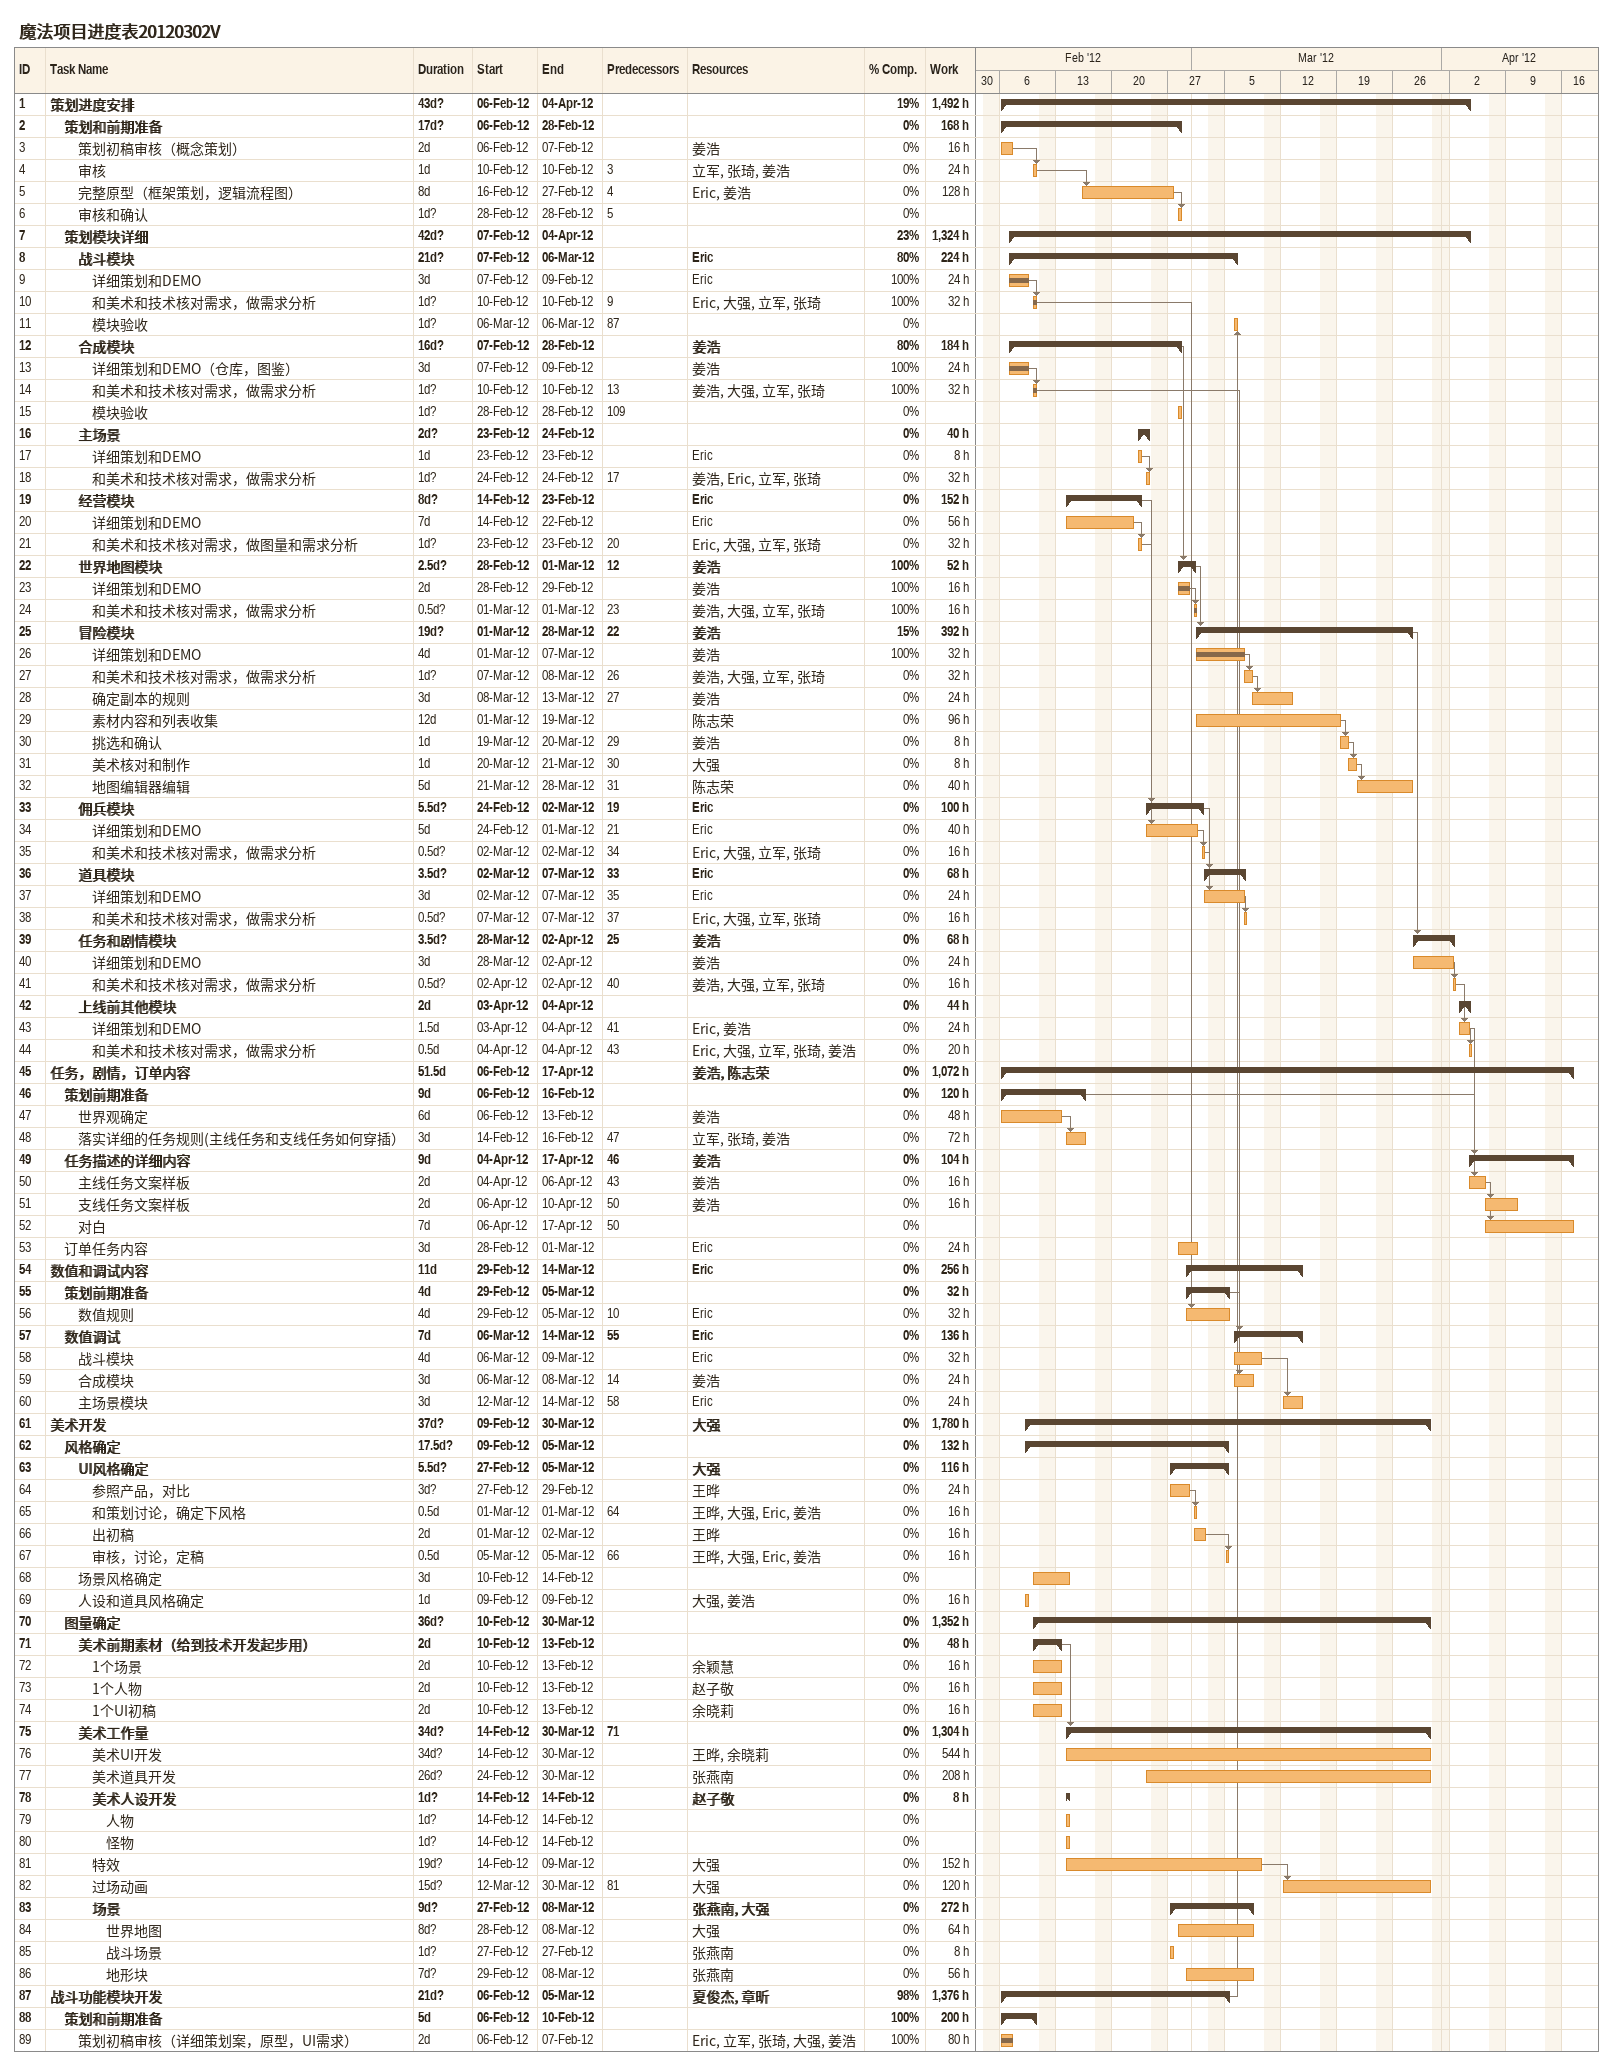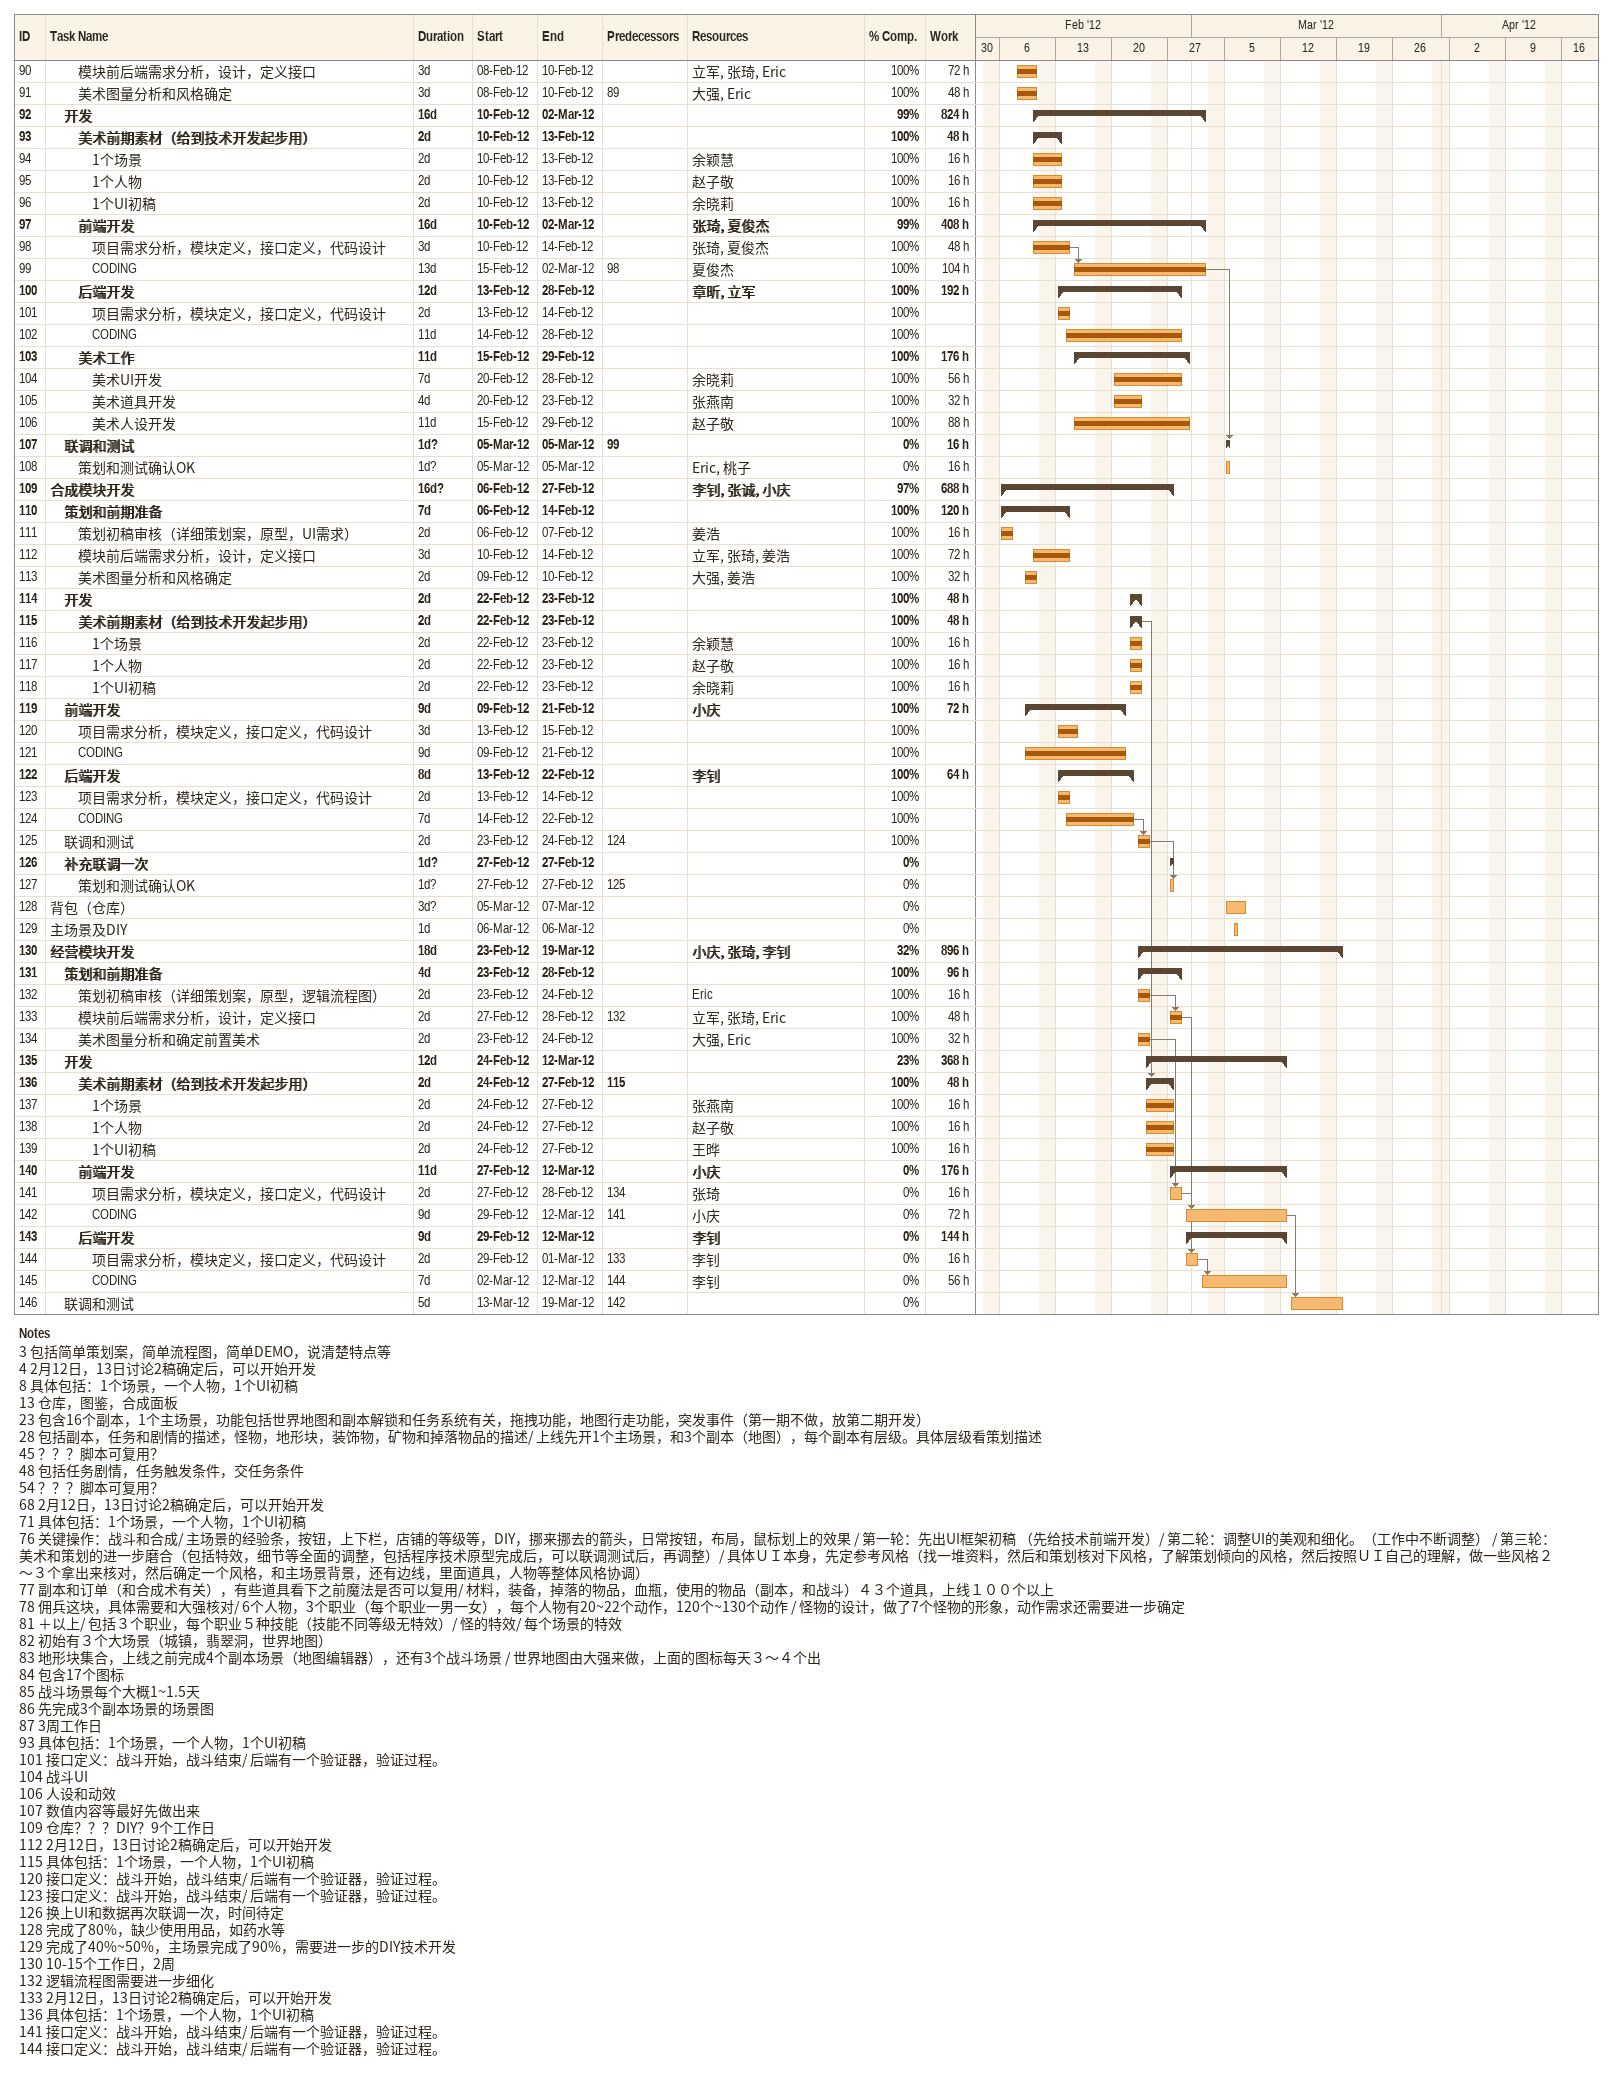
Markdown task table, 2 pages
魔法项目进度表20120302V

| ID | Level | Task | Duration | Start | Finish | Predecessors | Resources | % complete | Work (h) |
|---|---|---|---|---|---|---|---|---|---|
| 1 | 1 | **策划进度安排** | 43d? | 2012-02-06 | 2012-04-04 |  |  | 19 | 1492 |
| 2 | 2 | **策划和前期准备** | 17d? | 2012-02-06 | 2012-02-28 |  |  | 0 | 168 |
| 3 | 3 | 策划初稿审核（概念策划） | 2d | 2012-02-06 | 2012-02-07 |  | 姜浩 | 0 | 16 |
| 4 | 3 | 审核 | 1d | 2012-02-10 | 2012-02-10 | 3 | 立军, 张琦, 姜浩 | 0 | 24 |
| 5 | 3 | 完整原型（框架策划，逻辑流程图） | 8d | 2012-02-16 | 2012-02-27 | 4 | Eric, 姜浩 | 0 | 128 |
| 6 | 3 | 审核和确认 | 1d? | 2012-02-28 | 2012-02-28 | 5 |  | 0 |  |
| 7 | 2 | **策划模块详细** | 42d? | 2012-02-07 | 2012-04-04 |  |  | 23 | 1324 |
| 8 | 3 | **战斗模块** | 21d? | 2012-02-07 | 2012-03-06 |  | Eric | 80 | 224 |
| 9 | 4 | 详细策划和DEMO | 3d | 2012-02-07 | 2012-02-09 |  | Eric | 100 | 24 |
| 10 | 4 | 和美术和技术核对需求，做需求分析 | 1d? | 2012-02-10 | 2012-02-10 | 9 | Eric, 大强, 立军, 张琦 | 100 | 32 |
| 11 | 4 | 模块验收 | 1d? | 2012-03-06 | 2012-03-06 | 87 |  | 0 |  |
| 12 | 3 | **合成模块** | 16d? | 2012-02-07 | 2012-02-28 |  | 姜浩 | 80 | 184 |
| 13 | 4 | 详细策划和DEMO（仓库，图鉴） | 3d | 2012-02-07 | 2012-02-09 |  | 姜浩 | 100 | 24 |
| 14 | 4 | 和美术和技术核对需求，做需求分析 | 1d? | 2012-02-10 | 2012-02-10 | 13 | 姜浩, 大强, 立军, 张琦 | 100 | 32 |
| 15 | 4 | 模块验收 | 1d? | 2012-02-28 | 2012-02-28 | 109 |  | 0 |  |
| 16 | 3 | **主场景** | 2d? | 2012-02-23 | 2012-02-24 |  |  | 0 | 40 |
| 17 | 4 | 详细策划和DEMO | 1d | 2012-02-23 | 2012-02-23 |  | Eric | 0 | 8 |
| 18 | 4 | 和美术和技术核对需求，做需求分析 | 1d? | 2012-02-24 | 2012-02-24 | 17 | 姜浩, Eric, 立军, 张琦 | 0 | 32 |
| 19 | 3 | **经营模块** | 8d? | 2012-02-14 | 2012-02-23 |  | Eric | 0 | 152 |
| 20 | 4 | 详细策划和DEMO | 7d | 2012-02-14 | 2012-02-22 |  | Eric | 0 | 56 |
| 21 | 4 | 和美术和技术核对需求，做图量和需求分析 | 1d? | 2012-02-23 | 2012-02-23 | 20 | Eric, 大强, 立军, 张琦 | 0 | 32 |
| 22 | 3 | **世界地图模块** | 2.5d? | 2012-02-28 | 2012-03-01 | 12 | 姜浩 | 100 | 52 |
| 23 | 4 | 详细策划和DEMO | 2d | 2012-02-28 | 2012-02-29 |  | 姜浩 | 100 | 16 |
| 24 | 4 | 和美术和技术核对需求，做需求分析 | 0.5d? | 2012-03-01 | 2012-03-01 | 23 | 姜浩, 大强, 立军, 张琦 | 100 | 16 |
| 25 | 3 | **冒险模块** | 19d? | 2012-03-01 | 2012-03-28 | 22 | 姜浩 | 15 | 392 |
| 26 | 4 | 详细策划和DEMO | 4d | 2012-03-01 | 2012-03-07 |  | 姜浩 | 100 | 32 |
| 27 | 4 | 和美术和技术核对需求，做需求分析 | 1d? | 2012-03-07 | 2012-03-08 | 26 | 姜浩, 大强, 立军, 张琦 | 0 | 32 |
| 28 | 4 | 确定副本的规则 | 3d | 2012-03-08 | 2012-03-13 | 27 | 姜浩 | 0 | 24 |
| 29 | 4 | 素材内容和列表收集 | 12d | 2012-03-01 | 2012-03-19 |  | 陈志荣 | 0 | 96 |
| 30 | 4 | 挑选和确认 | 1d | 2012-03-19 | 2012-03-20 | 29 | 姜浩 | 0 | 8 |
| 31 | 4 | 美术核对和制作 | 1d | 2012-03-20 | 2012-03-21 | 30 | 大强 | 0 | 8 |
| 32 | 4 | 地图编辑器编辑 | 5d | 2012-03-21 | 2012-03-28 | 31 | 陈志荣 | 0 | 40 |
| 33 | 3 | **佣兵模块** | 5.5d? | 2012-02-24 | 2012-03-02 | 19 | Eric | 0 | 100 |
| 34 | 4 | 详细策划和DEMO | 5d | 2012-02-24 | 2012-03-01 | 21 | Eric | 0 | 40 |
| 35 | 4 | 和美术和技术核对需求，做需求分析 | 0.5d? | 2012-03-02 | 2012-03-02 | 34 | Eric, 大强, 立军, 张琦 | 0 | 16 |
| 36 | 3 | **道具模块** | 3.5d? | 2012-03-02 | 2012-03-07 | 33 | Eric | 0 | 68 |
| 37 | 4 | 详细策划和DEMO | 3d | 2012-03-02 | 2012-03-07 | 35 | Eric | 0 | 24 |
| 38 | 4 | 和美术和技术核对需求，做需求分析 | 0.5d? | 2012-03-07 | 2012-03-07 | 37 | Eric, 大强, 立军, 张琦 | 0 | 16 |
| 39 | 3 | **任务和剧情模块** | 3.5d? | 2012-03-28 | 2012-04-02 | 25 | 姜浩 | 0 | 68 |
| 40 | 4 | 详细策划和DEMO | 3d | 2012-03-28 | 2012-04-02 |  | 姜浩 | 0 | 24 |
| 41 | 4 | 和美术和技术核对需求，做需求分析 | 0.5d? | 2012-04-02 | 2012-04-02 | 40 | 姜浩, 大强, 立军, 张琦 | 0 | 16 |
| 42 | 3 | **上线前其他模块** | 2d | 2012-04-03 | 2012-04-04 |  |  | 0 | 44 |
| 43 | 4 | 详细策划和DEMO | 1.5d | 2012-04-03 | 2012-04-04 | 41 | Eric, 姜浩 | 0 | 24 |
| 44 | 4 | 和美术和技术核对需求，做需求分析 | 0.5d | 2012-04-04 | 2012-04-04 | 43 | Eric, 大强, 立军, 张琦, 姜浩 | 0 | 20 |
| 45 | 1 | **任务，剧情，订单内容** | 51.5d | 2012-02-06 | 2012-04-17 |  | 姜浩, 陈志荣 | 0 | 1072 |
| 46 | 2 | **策划前期准备** | 9d | 2012-02-06 | 2012-02-16 |  |  | 0 | 120 |
| 47 | 3 | 世界观确定 | 6d | 2012-02-06 | 2012-02-13 |  | 姜浩 | 0 | 48 |
| 48 | 3 | 落实详细的任务规则(主线任务和支线任务如何穿插） | 3d | 2012-02-14 | 2012-02-16 | 47 | 立军, 张琦, 姜浩 | 0 | 72 |
| 49 | 2 | **任务描述的详细内容** | 9d | 2012-04-04 | 2012-04-17 | 46 | 姜浩 | 0 | 104 |
| 50 | 3 | 主线任务文案样板 | 2d | 2012-04-04 | 2012-04-06 | 43 | 姜浩 | 0 | 16 |
| 51 | 3 | 支线任务文案样板 | 2d | 2012-04-06 | 2012-04-10 | 50 | 姜浩 | 0 | 16 |
| 52 | 3 | 对白 | 7d | 2012-04-06 | 2012-04-17 | 50 |  | 0 |  |
| 53 | 2 | 订单任务内容 | 3d | 2012-02-28 | 2012-03-01 |  | Eric | 0 | 24 |
| 54 | 1 | **数值和调试内容** | 11d | 2012-02-29 | 2012-03-14 |  | Eric | 0 | 256 |
| 55 | 2 | **策划前期准备** | 4d | 2012-02-29 | 2012-03-05 |  |  | 0 | 32 |
| 56 | 3 | 数值规则 | 4d | 2012-02-29 | 2012-03-05 | 10 | Eric | 0 | 32 |
| 57 | 2 | **数值调试** | 7d | 2012-03-06 | 2012-03-14 | 55 | Eric | 0 | 136 |
| 58 | 3 | 战斗模块 | 4d | 2012-03-06 | 2012-03-09 |  | Eric | 0 | 32 |
| 59 | 3 | 合成模块 | 3d | 2012-03-06 | 2012-03-08 | 14 | 姜浩 | 0 | 24 |
| 60 | 3 | 主场景模块 | 3d | 2012-03-12 | 2012-03-14 | 58 | Eric | 0 | 24 |
| 61 | 1 | **美术开发** | 37d? | 2012-02-09 | 2012-03-30 |  | 大强 | 0 | 1780 |
| 62 | 2 | **风格确定** | 17.5d? | 2012-02-09 | 2012-03-05 |  |  | 0 | 132 |
| 63 | 3 | **UI风格确定** | 5.5d? | 2012-02-27 | 2012-03-05 |  | 大强 | 0 | 116 |
| 64 | 4 | 参照产品，对比 | 3d? | 2012-02-27 | 2012-02-29 |  | 王晔 | 0 | 24 |
| 65 | 4 | 和策划讨论，确定下风格 | 0.5d | 2012-03-01 | 2012-03-01 | 64 | 王晔, 大强, Eric, 姜浩 | 0 | 16 |
| 66 | 4 | 出初稿 | 2d | 2012-03-01 | 2012-03-02 |  | 王晔 | 0 | 16 |
| 67 | 4 | 审核，讨论，定稿 | 0.5d | 2012-03-05 | 2012-03-05 | 66 | 王晔, 大强, Eric, 姜浩 | 0 | 16 |
| 68 | 3 | 场景风格确定 | 3d | 2012-02-10 | 2012-02-14 |  |  | 0 |  |
| 69 | 3 | 人设和道具风格确定 | 1d | 2012-02-09 | 2012-02-09 |  | 大强, 姜浩 | 0 | 16 |
| 70 | 2 | **图量确定** | 36d? | 2012-02-10 | 2012-03-30 |  |  | 0 | 1352 |
| 71 | 3 | **美术前期素材（给到技术开发起步用）** | 2d | 2012-02-10 | 2012-02-13 |  |  | 0 | 48 |
| 72 | 4 | 1个场景 | 2d | 2012-02-10 | 2012-02-13 |  | 余颖慧 | 0 | 16 |
| 73 | 4 | 1个人物 | 2d | 2012-02-10 | 2012-02-13 |  | 赵子敬 | 0 | 16 |
| 74 | 4 | 1个UI初稿 | 2d | 2012-02-10 | 2012-02-13 |  | 余晓莉 | 0 | 16 |
| 75 | 3 | **美术工作量** | 34d? | 2012-02-14 | 2012-03-30 | 71 |  | 0 | 1304 |
| 76 | 4 | 美术UI开发 | 34d? | 2012-02-14 | 2012-03-30 |  | 王晔, 余晓莉 | 0 | 544 |
| 77 | 4 | 美术道具开发 | 26d? | 2012-02-24 | 2012-03-30 |  | 张燕南 | 0 | 208 |
| 78 | 4 | **美术人设开发** | 1d? | 2012-02-14 | 2012-02-14 |  | 赵子敬 | 0 | 8 |
| 79 | 5 | 人物 | 1d? | 2012-02-14 | 2012-02-14 |  |  | 0 |  |
| 80 | 5 | 怪物 | 1d? | 2012-02-14 | 2012-02-14 |  |  | 0 |  |
| 81 | 4 | 特效 | 19d? | 2012-02-14 | 2012-03-09 |  | 大强 | 0 | 152 |
| 82 | 4 | 过场动画 | 15d? | 2012-03-12 | 2012-03-30 | 81 | 大强 | 0 | 120 |
| 83 | 4 | **场景** | 9d? | 2012-02-27 | 2012-03-08 |  | 张燕南, 大强 | 0 | 272 |
| 84 | 5 | 世界地图 | 8d? | 2012-02-28 | 2012-03-08 |  | 大强 | 0 | 64 |
| 85 | 5 | 战斗场景 | 1d? | 2012-02-27 | 2012-02-27 |  | 张燕南 | 0 | 8 |
| 86 | 5 | 地形块 | 7d? | 2012-02-29 | 2012-03-08 |  | 张燕南 | 0 | 56 |
| 87 | 1 | **战斗功能模块开发** | 21d? | 2012-02-06 | 2012-03-05 |  | 夏俊杰, 章昕 | 98 | 1376 |
| 88 | 2 | **策划和前期准备** | 5d | 2012-02-06 | 2012-02-10 |  |  | 100 | 200 |
| 89 | 3 | 策划初稿审核（详细策划案，原型，UI需求） | 2d | 2012-02-06 | 2012-02-07 |  | Eric, 立军, 张琦, 大强, 姜浩 | 100 | 80 |
| 90 | 3 | 模块前后端需求分析，设计，定义接口 | 3d | 2012-02-08 | 2012-02-10 |  | 立军, 张琦, Eric | 100 | 72 |
| 91 | 3 | 美术图量分析和风格确定 | 3d | 2012-02-08 | 2012-02-10 | 89 | 大强, Eric | 100 | 48 |
| 92 | 2 | **开发** | 16d | 2012-02-10 | 2012-03-02 |  |  | 99 | 824 |
| 93 | 3 | **美术前期素材（给到技术开发起步用）** | 2d | 2012-02-10 | 2012-02-13 |  |  | 100 | 48 |
| 94 | 4 | 1个场景 | 2d | 2012-02-10 | 2012-02-13 |  | 余颖慧 | 100 | 16 |
| 95 | 4 | 1个人物 | 2d | 2012-02-10 | 2012-02-13 |  | 赵子敬 | 100 | 16 |
| 96 | 4 | 1个UI初稿 | 2d | 2012-02-10 | 2012-02-13 |  | 余晓莉 | 100 | 16 |
| 97 | 3 | **前端开发** | 16d | 2012-02-10 | 2012-03-02 |  | 张琦, 夏俊杰 | 99 | 408 |
| 98 | 4 | 项目需求分析，模块定义，接口定义，代码设计 | 3d | 2012-02-10 | 2012-02-14 |  | 张琦, 夏俊杰 | 100 | 48 |
| 99 | 4 | CODING | 13d | 2012-02-15 | 2012-03-02 | 98 | 夏俊杰 | 100 | 104 |
| 100 | 3 | **后端开发** | 12d | 2012-02-13 | 2012-02-28 |  | 章昕, 立军 | 100 | 192 |
| 101 | 4 | 项目需求分析，模块定义，接口定义，代码设计 | 2d | 2012-02-13 | 2012-02-14 |  |  | 100 |  |
| 102 | 4 | CODING | 11d | 2012-02-14 | 2012-02-28 |  |  | 100 |  |
| 103 | 3 | **美术工作** | 11d | 2012-02-15 | 2012-02-29 |  |  | 100 | 176 |
| 104 | 4 | 美术UI开发 | 7d | 2012-02-20 | 2012-02-28 |  | 余晓莉 | 100 | 56 |
| 105 | 4 | 美术道具开发 | 4d | 2012-02-20 | 2012-02-23 |  | 张燕南 | 100 | 32 |
| 106 | 4 | 美术人设开发 | 11d | 2012-02-15 | 2012-02-29 |  | 赵子敬 | 100 | 88 |
| 107 | 2 | **联调和测试** | 1d? | 2012-03-05 | 2012-03-05 | 99 |  | 0 | 16 |
| 108 | 3 | 策划和测试确认OK | 1d? | 2012-03-05 | 2012-03-05 |  | Eric, 桃子 | 0 | 16 |
| 109 | 1 | **合成模块开发** | 16d? | 2012-02-06 | 2012-02-27 |  | 李钊, 张诚, 小庆 | 97 | 688 |
| 110 | 2 | **策划和前期准备** | 7d | 2012-02-06 | 2012-02-14 |  |  | 100 | 120 |
| 111 | 3 | 策划初稿审核（详细策划案，原型，UI需求） | 2d | 2012-02-06 | 2012-02-07 |  | 姜浩 | 100 | 16 |
| 112 | 3 | 模块前后端需求分析，设计，定义接口 | 3d | 2012-02-10 | 2012-02-14 |  | 立军, 张琦, 姜浩 | 100 | 72 |
| 113 | 3 | 美术图量分析和风格确定 | 2d | 2012-02-09 | 2012-02-10 |  | 大强, 姜浩 | 100 | 32 |
| 114 | 2 | **开发** | 2d | 2012-02-22 | 2012-02-23 |  |  | 100 | 48 |
| 115 | 3 | **美术前期素材（给到技术开发起步用）** | 2d | 2012-02-22 | 2012-02-23 |  |  | 100 | 48 |
| 116 | 4 | 1个场景 | 2d | 2012-02-22 | 2012-02-23 |  | 余颖慧 | 100 | 16 |
| 117 | 4 | 1个人物 | 2d | 2012-02-22 | 2012-02-23 |  | 赵子敬 | 100 | 16 |
| 118 | 4 | 1个UI初稿 | 2d | 2012-02-22 | 2012-02-23 |  | 余晓莉 | 100 | 16 |
| 119 | 2 | **前端开发** | 9d | 2012-02-09 | 2012-02-21 |  | 小庆 | 100 | 72 |
| 120 | 3 | 项目需求分析，模块定义，接口定义，代码设计 | 3d | 2012-02-13 | 2012-02-15 |  |  | 100 |  |
| 121 | 3 | CODING | 9d | 2012-02-09 | 2012-02-21 |  |  | 100 |  |
| 122 | 2 | **后端开发** | 8d | 2012-02-13 | 2012-02-22 |  | 李钊 | 100 | 64 |
| 123 | 3 | 项目需求分析，模块定义，接口定义，代码设计 | 2d | 2012-02-13 | 2012-02-14 |  |  | 100 |  |
| 124 | 3 | CODING | 7d | 2012-02-14 | 2012-02-22 |  |  | 100 |  |
| 125 | 2 | 联调和测试 | 2d | 2012-02-23 | 2012-02-24 | 124 |  | 100 |  |
| 126 | 2 | **补充联调一次** | 1d? | 2012-02-27 | 2012-02-27 |  |  | 0 |  |
| 127 | 3 | 策划和测试确认OK | 1d? | 2012-02-27 | 2012-02-27 | 125 |  | 0 |  |
| 128 | 1 | 背包（仓库） | 3d? | 2012-03-05 | 2012-03-07 |  |  | 0 |  |
| 129 | 1 | 主场景及DIY | 1d | 2012-03-06 | 2012-03-06 |  |  | 0 |  |
| 130 | 1 | **经营模块开发** | 18d | 2012-02-23 | 2012-03-19 |  | 小庆, 张琦, 李钊 | 32 | 896 |
| 131 | 2 | **策划和前期准备** | 4d | 2012-02-23 | 2012-02-28 |  |  | 100 | 96 |
| 132 | 3 | 策划初稿审核（详细策划案，原型，逻辑流程图） | 2d | 2012-02-23 | 2012-02-24 |  | Eric | 100 | 16 |
| 133 | 3 | 模块前后端需求分析，设计，定义接口 | 2d | 2012-02-27 | 2012-02-28 | 132 | 立军, 张琦, Eric | 100 | 48 |
| 134 | 3 | 美术图量分析和确定前置美术 | 2d | 2012-02-23 | 2012-02-24 |  | 大强, Eric | 100 | 32 |
| 135 | 2 | **开发** | 12d | 2012-02-24 | 2012-03-12 |  |  | 23 | 368 |
| 136 | 3 | **美术前期素材（给到技术开发起步用）** | 2d | 2012-02-24 | 2012-02-27 | 115 |  | 100 | 48 |
| 137 | 4 | 1个场景 | 2d | 2012-02-24 | 2012-02-27 |  | 张燕南 | 100 | 16 |
| 138 | 4 | 1个人物 | 2d | 2012-02-24 | 2012-02-27 |  | 赵子敬 | 100 | 16 |
| 139 | 4 | 1个UI初稿 | 2d | 2012-02-24 | 2012-02-27 |  | 王晔 | 100 | 16 |
| 140 | 3 | **前端开发** | 11d | 2012-02-27 | 2012-03-12 |  | 小庆 | 0 | 176 |
| 141 | 4 | 项目需求分析，模块定义，接口定义，代码设计 | 2d | 2012-02-27 | 2012-02-28 | 134 | 张琦 | 0 | 16 |
| 142 | 4 | CODING | 9d | 2012-02-29 | 2012-03-12 | 141 | 小庆 | 0 | 72 |
| 143 | 3 | **后端开发** | 9d | 2012-02-29 | 2012-03-12 |  | 李钊 | 0 | 144 |
| 144 | 4 | 项目需求分析，模块定义，接口定义，代码设计 | 2d | 2012-02-29 | 2012-03-01 | 133 | 李钊 | 0 | 16 |
| 145 | 4 | CODING | 7d | 2012-03-02 | 2012-03-12 | 144 | 李钊 | 0 | 56 |
| 146 | 2 | 联调和测试 | 5d | 2012-03-13 | 2012-03-19 | 142 |  | 0 |  |

Notes
- 3: 包括简单策划案，简单流程图，简单DEMO，说清楚特点等
- 4: 2月12日，13日讨论2稿确定后，可以开始开发
- 8: 具体包括： 1个场景，一个人物，1个UI初稿
- 13: 仓库，图鉴，合成面板
- 23: 包含16个副本，1个主场景，功能包括世界地图和副本解锁和任务系统有关，拖拽功能，地图行走功能，突发事件（第一期不做，放第二期开发）
- 28: 包括副本，任务和剧情的描述，怪物，地形块，装饰物，矿物和掉落物品的描述 / 上线先开1个主场景，和3个副本（地图），每个副本有层级。具体层级看策划描述
- 45: ？？？脚本可复用？
- 48: 包括任务剧情，任务触发条件，交任务条件
- 54: ？？？脚本可复用？
- 68: 2月12日，13日讨论2稿确定后，可以开始开发
- 71: 具体包括： 1个场景，一个人物，1个UI初稿
- 76: 关键操作：战斗和合成 / 主场景的经验条，按钮，上下栏，店铺的等级等，DIY，挪来挪去的箭头，日常按钮，布局，鼠标划上的效果 / 第一轮：先出UI框架初稿 （先给技术前端开发） / 第二轮：调整UI的美观和细化。（工作中不断调整） / 第三轮：美术和策划的进一步磨合（包括特效，细节等全面的调整，包括程序技术原型完成后，可以联调测试后，再调整） / 具体ＵＩ本身，先定参考风格（找一堆资料，然后和策划核对下风格，了解策划倾向的风格，然后按照ＵＩ自己的理解，做一些风格２～３个拿出来核对，然后确定一个风格，和主场景背景，还有边线，里面道具，人物等整体风格协调）
- 77: 副本和订单（和合成术有关），有些道具看下之前魔法是否可以复用 / 材料，装备，掉落的物品，血瓶，使用的物品（副本，和战斗） ４３个道具，上线１００个以上
- 78: 佣兵这块，具体需要和大强核对 / 6个人物，3个职业（每个职业一男一女），每个人物有20~22个动作，120个~130个动作 / 怪物的设计，做了7个怪物的形象，动作需求还需要进一步确定
- 81: ＋以上 / 包括３个职业，每个职业５种技能（技能不同等级无特效） / 怪的特效 / 每个场景的特效
- 82: 初始有３个大场景（城镇，翡翠洞，世界地图）
- 83: 地形块集合，上线之前完成4个副本场景（地图编辑器），还有3个战斗场景 / 世界地图由大强来做，上面的图标每天３～４个出
- 84: 包含17个图标
- 85: 战斗场景每个大概1~1.5天
- 86: 先完成3个副本场景的场景图
- 87: 3周工作日
- 93: 具体包括： 1个场景，一个人物，1个UI初稿
- 101: 接口定义：战斗开始，战斗结束 / 后端有一个验证器，验证过程。
- 104: 战斗UI
- 106: 人设和动效
- 107: 数值内容等最好先做出来
- 109: 仓库？？？ DIY？9个工作日
- 112: 2月12日，13日讨论2稿确定后，可以开始开发
- 115: 具体包括： 1个场景，一个人物，1个UI初稿
- 120: 接口定义：战斗开始，战斗结束 / 后端有一个验证器，验证过程。
- 123: 接口定义：战斗开始，战斗结束 / 后端有一个验证器，验证过程。
- 126: 换上UI和数据再次联调一次，时间待定
- 128: 完成了80%，缺少使用用品，如药水等
- 129: 完成了40%~50%，主场景完成了90%，需要进一步的DIY技术开发
- 130: 10-15个工作日，2周
- 132: 逻辑流程图需要进一步细化
- 133: 2月12日，13日讨论2稿确定后，可以开始开发
- 136: 具体包括： 1个场景，一个人物，1个UI初稿
- 141: 接口定义：战斗开始，战斗结束 / 后端有一个验证器，验证过程。
- 144: 接口定义：战斗开始，战斗结束 / 后端有一个验证器，验证过程。
